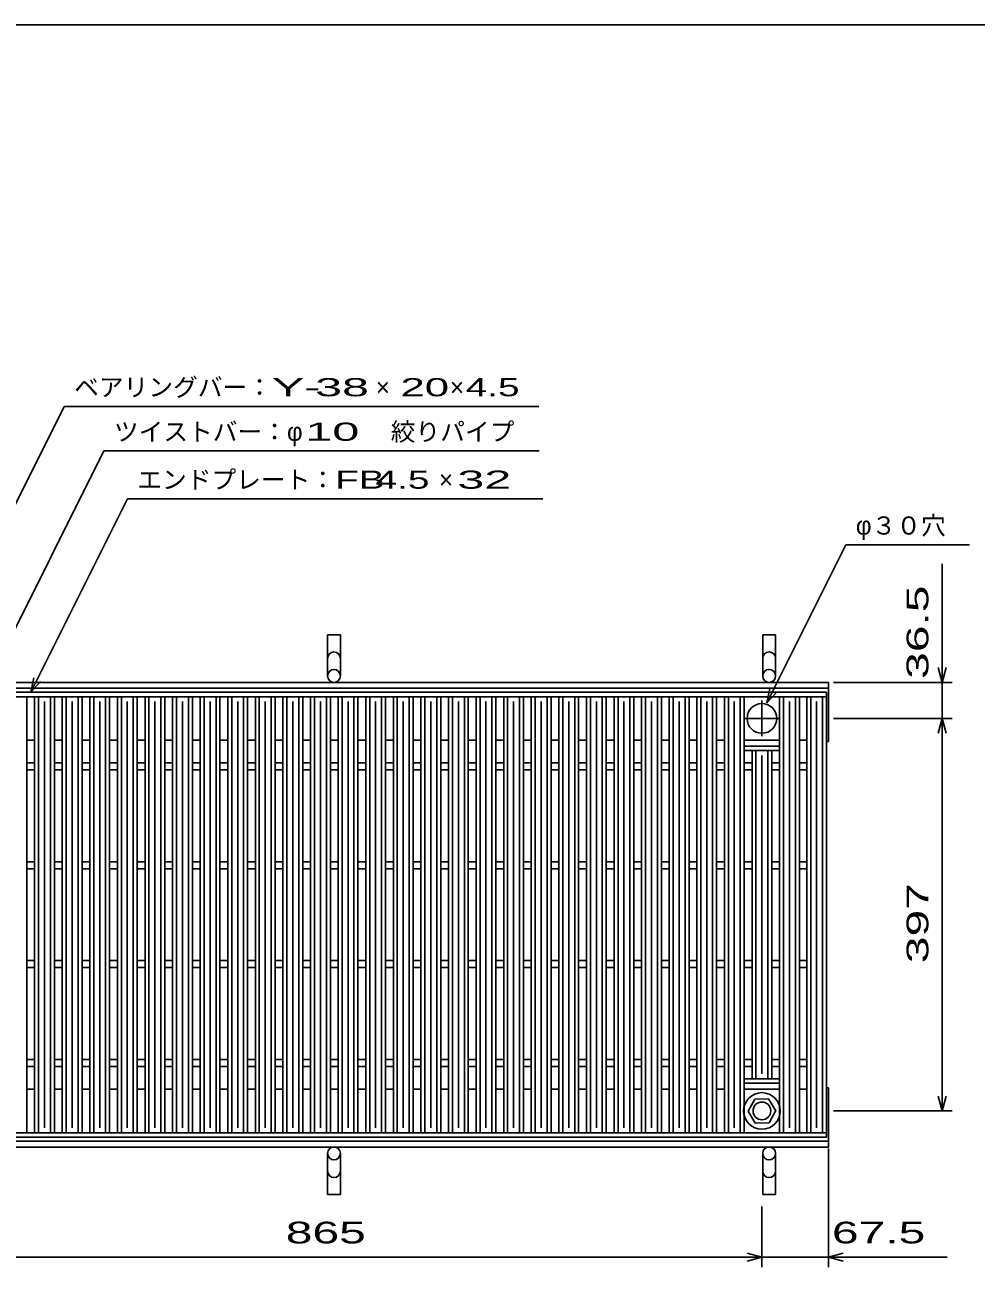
# Model space of a CAD drawing. Units: millimetres, scale not verified. Extents: x -1820 to 1731, y -1282 to 1054.
# Drawn here: x -1163 to -201, y -203 to 1054 of the extents above; entities that cross this region are included whole.
import ezdxf
from ezdxf.enums import TextEntityAlignment as Align

# ---------------------------------------------------------------- set-up
doc = ezdxf.new("R2010")
doc.units = ezdxf.units.MM
doc.header["$LTSCALE"] = 10
doc.linetypes.add('CHAIN', pattern=[18.5, 12, -1.5, 3.5, -1.5])
for name, color, linetype, lineweight in [('0_2', 150, 'Continuous', 25), ('16', 3, 'Continuous', 25), ('19', 6, 'Continuous', 25), ('22', 2, 'Continuous', 25)]:
    doc.layers.add(name, color=color, linetype=linetype, lineweight=lineweight)
doc.styles.add('ベクトル', font='')
doc.styles.get('ベクトル').set_extended_font_data('ベクトル')

msp = doc.modelspace()

# ---------------------------------------------------------------- linework, layer by layer
at = {"layer": '0_2'}
msp.add_line((-1729, 1053.5), (1731, 1053.5), dxfattribs=at)
at = {"layer": '16'}
for p, q in [((-1348, 378.5), (-352, 378.5)), ((-352, 374), (-352, 378.5)), ((-1348, 374), (-352, 374)), ((-1180.6, 374), (-1160.6, 374)), ((-1160.6, -67), (-1160.6, 374)), ((-1152.7, -67), (-1152.7, 374)), ((-1152.7, 374), (-1132.7, 374)), ((-1148.7, -67), (-1148.7, 374)), ((-1142.7, -62), (-1142.7, 369)), ((-1136.7, -67), (-1136.7, 374)), ((-1132.7, -67), (-1132.7, 374)), ((-1124.8, -67), (-1124.8, 374)), ((-1124.8, 374), (-1104.8, 374)), ((-1120.8, -67), (-1120.8, 374)), ((-1114.8, -62), (-1114.8, 369)), ((-1108.8, -67), (-1108.8, 374)), ((-1104.8, -67), (-1104.8, 374)), ((-1096.9, -67), (-1096.9, 374)), ((-1096.9, 374), (-1076.9, 374)), ((-1092.9, -67), (-1092.9, 374)), ((-1086.9, -62), (-1086.9, 369)), ((-1080.9, -67), (-1080.9, 374)), ((-1076.9, -67), (-1076.9, 374)), ((-1069, -67), (-1069, 374)), ((-1069, 374), (-1049, 374)), ((-1065, -67), (-1065, 374)), ((-1059, -62), (-1059, 369)), ((-1053, -67), (-1053, 374)), ((-1049, -67), (-1049, 374)), ((-1041.1, -67), (-1041.1, 374)), ((-1041.1, 374), (-1021.1, 374)), ((-1037.1, -67), (-1037.1, 374)), ((-1031.1, -62), (-1031.1, 369)), ((-1025.1, -67), (-1025.1, 374)), ((-1021.1, -67), (-1021.1, 374)), ((-1013.2, -67), (-1013.2, 374)), ((-1013.2, 374), (-993.2, 374)), ((-1009.2, -67), (-1009.2, 374)), ((-1003.2, -62), (-1003.2, 369)), ((-997.2, -67), (-997.2, 374)), ((-993.2, -67), (-993.2, 374)), ((-985.3, -67), (-985.3, 374)), ((-985.3, 374), (-965.3, 374)), ((-981.3, -67), (-981.3, 374)), ((-975.3, -62), (-975.3, 369)), ((-969.3, -67), (-969.3, 374)), ((-965.3, -67), (-965.3, 374)), ((-957.4, -67), (-957.4, 374)), ((-957.4, 374), (-937.4, 374)), ((-953.4, -67), (-953.4, 374)), ((-947.4, -62), (-947.4, 369)), ((-941.4, -67), (-941.4, 374)), ((-937.4, -67), (-937.4, 374)), ((-929.5, -67), (-929.5, 374)), ((-929.5, 374), (-909.5, 374)), ((-925.5, -67), (-925.5, 374)), ((-919.5, -62), (-919.5, 369)), ((-913.5, -67), (-913.5, 374)), ((-909.5, -67), (-909.5, 374)), ((-901.6, -67), (-901.6, 374)), ((-901.6, 374), (-881.6, 374)), ((-897.6, -67), (-897.6, 374)), ((-891.6, -62), (-891.6, 369)), ((-885.6, -67), (-885.6, 374)), ((-881.6, -67), (-881.6, 374)), ((-873.7, -67), (-873.7, 374)), ((-873.7, 374), (-853.7, 374)), ((-869.7, -67), (-869.7, 374)), ((-863.7, -62), (-863.7, 369)), ((-857.7, -67), (-857.7, 374)), ((-853.7, -67), (-853.7, 374)), ((-845.8, -67), (-845.8, 374)), ((-845.8, 374), (-825.8, 374)), ((-841.8, -67), (-841.8, 374)), ((-835.8, -62), (-835.8, 369)), ((-829.8, -67), (-829.8, 374)), ((-825.8, -67), (-825.8, 374)), ((-817.9, -67), (-817.9, 374)), ((-817.9, 374), (-797.9, 374)), ((-813.9, -67), (-813.9, 374)), ((-807.9, -62), (-807.9, 369)), ((-801.9, -67), (-801.9, 374)), ((-797.9, -67), (-797.9, 374)), ((-790, -67), (-790, 374)), ((-790, 374), (-770, 374)), ((-786, -67), (-786, 374)), ((-780, -62), (-780, 369)), ((-774, -67), (-774, 374)), ((-770, -67), (-770, 374)), ((-762.1, -67), (-762.1, 374)), ((-762.1, 374), (-742.1, 374)), ((-758.1, -67), (-758.1, 374)), ((-752.1, -62), (-752.1, 369)), ((-746.1, -67), (-746.1, 374)), ((-742.1, -67), (-742.1, 374)), ((-734.2, -67), (-734.2, 374)), ((-734.2, 374), (-714.2, 374)), ((-730.2, -67), (-730.2, 374)), ((-724.2, -62), (-724.2, 369)), ((-718.2, -67), (-718.2, 374)), ((-714.2, -67), (-714.2, 374)), ((-706.3, -67), (-706.3, 374)), ((-706.3, 374), (-686.3, 374)), ((-702.3, -67), (-702.3, 374)), ((-696.3, -62), (-696.3, 369)), ((-690.3, -67), (-690.3, 374)), ((-686.3, -67), (-686.3, 374)), ((-678.4, -67), (-678.4, 374)), ((-678.4, 374), (-658.4, 374)), ((-674.4, -67), (-674.4, 374)), ((-668.4, -62), (-668.4, 369)), ((-662.4, -67), (-662.4, 374)), ((-658.4, -67), (-658.4, 374)), ((-650.5, -67), (-650.5, 374)), ((-650.5, 374), (-630.5, 374)), ((-646.5, -67), (-646.5, 374)), ((-640.5, -62), (-640.5, 369)), ((-634.5, -67), (-634.5, 374)), ((-630.5, -67), (-630.5, 374)), ((-622.6, -67), (-622.6, 374)), ((-622.6, 374), (-602.6, 374)), ((-618.6, -67), (-618.6, 374)), ((-612.6, -62), (-612.6, 369)), ((-606.6, -67), (-606.6, 374)), ((-602.6, -67), (-602.6, 374)), ((-594.7, -67), (-594.7, 374)), ((-594.7, 374), (-574.7, 374)), ((-590.7, -67), (-590.7, 374)), ((-584.7, -62), (-584.7, 369)), ((-578.7, -67), (-578.7, 374)), ((-574.7, -67), (-574.7, 374)), ((-566.8, -67), (-566.8, 374)), ((-566.8, 374), (-546.8, 374)), ((-562.8, -67), (-562.8, 374)), ((-556.8, -62), (-556.8, 369)), ((-550.8, -67), (-550.8, 374)), ((-546.8, -67), (-546.8, 374)), ((-538.9, -67), (-538.9, 374)), ((-538.9, 374), (-518.9, 374)), ((-534.9, -67), (-534.9, 374)), ((-528.9, -62), (-528.9, 369)), ((-522.9, -67), (-522.9, 374)), ((-518.9, -67), (-518.9, 374)), ((-511, -67), (-511, 374)), ((-511, 374), (-491, 374)), ((-507, -67), (-507, 374)), ((-501, -62), (-501, 369)), ((-495, -67), (-495, 374)), ((-491, -67), (-491, 374)), ((-483.1, -67), (-483.1, 374)), ((-483.1, 374), (-463.1, 374)), ((-479.1, -67), (-479.1, 374)), ((-473.1, -62), (-473.1, 369)), ((-467.1, -67), (-467.1, 374)), ((-463.1, -67), (-463.1, 374)), ((-455.2, -67), (-455.2, 374)), ((-455.2, 374), (-435.2, 374)), ((-451.2, -67), (-451.2, 374)), ((-445.2, -62), (-445.2, 369)), ((-439.2, -67), (-439.2, 374)), ((-435.2, -67), (-435.2, 374)), ((-399.4, -67), (-399.4, 374)), ((-399.4, 374), (-379.4, 374)), ((-395.4, -67), (-395.4, 374)), ((-389.4, -62), (-389.4, 369)), ((-383.4, -67), (-383.4, 374)), ((-379.4, -67), (-379.4, 374)), ((-372, -67), (-372, 374)), ((-372, 374), (-352, 374)), ((-368, -67), (-368, 374)), ((-362, -62), (-362, 369)), ((-356, -67), (-356, 374)), ((-352, -67), (-352, 374)), ((-1160.6, 330), (-1152.7, 330)), ((-1132.7, 330), (-1124.8, 330)), ((-1104.8, 330), (-1096.9, 330)), ((-1076.9, 330), (-1069, 330)), ((-1049, 330), (-1041.1, 330)), ((-1021.1, 330), (-1013.2, 330)), ((-993.2, 330), (-985.3, 330)), ((-965.3, 330), (-957.4, 330)), ((-937.4, 330), (-929.5, 330)), ((-909.5, 330), (-901.6, 330)), ((-881.6, 330), (-873.7, 330)), ((-853.7, 330), (-845.8, 330)), ((-825.8, 330), (-817.9, 330)), ((-797.9, 330), (-790, 330)), ((-770, 330), (-762.1, 330)), ((-742.1, 330), (-734.2, 330)), ((-714.2, 330), (-706.3, 330)), ((-686.3, 330), (-678.4, 330)), ((-658.4, 330), (-650.5, 330)), ((-630.5, 330), (-622.6, 330)), ((-602.6, 330), (-594.7, 330)), ((-574.7, 330), (-566.8, 330)), ((-546.8, 330), (-538.9, 330)), ((-518.9, 330), (-511, 330)), ((-491, 330), (-483.1, 330)), ((-463.1, 330), (-455.2, 330)), ((-435.2, 330), (-399.4, 330)), ((-379.4, 330), (-371.5, 330)), ((-435.2, 324), (-399.4, 324)), ((-435.2, 319.5), (-435.2, 324)), ((-435.2, 319.5), (-399.4, 319.5)), ((-427.3, -12.5), (-427.3, 319.5)), ((-427.3, 319.5), (-407.3, 319.5)), ((-423.3, -12.5), (-423.3, 319.5)), ((-417.3, -7.5), (-417.3, 314.5)), ((-411.3, -12.5), (-411.3, 319.5)), ((-407.3, -12.5), (-407.3, 319.5)), ((-399.4, 319.5), (-399.4, 324)), ((-1160.6, 307), (-1152.7, 307)), ((-1132.7, 307), (-1124.8, 307)), ((-1104.8, 307), (-1096.9, 307)), ((-1076.9, 307), (-1069, 307)), ((-1049, 307), (-1041.1, 307)), ((-1021.1, 307), (-1013.2, 307)), ((-993.2, 307), (-985.3, 307)), ((-965.3, 307), (-957.4, 307)), ((-937.4, 307), (-929.5, 307)), ((-909.5, 307), (-901.6, 307)), ((-881.6, 307), (-873.7, 307)), ((-853.7, 307), (-845.8, 307)), ((-825.8, 307), (-817.9, 307)), ((-797.9, 307), (-790, 307)), ((-770, 307), (-762.1, 307)), ((-742.1, 307), (-734.2, 307)), ((-714.2, 307), (-706.3, 307)), ((-686.3, 307), (-678.4, 307)), ((-658.4, 307), (-650.5, 307)), ((-630.5, 307), (-622.6, 307)), ((-602.6, 307), (-594.7, 307)), ((-574.7, 307), (-566.8, 307)), ((-546.8, 307), (-538.9, 307)), ((-518.9, 307), (-511, 307)), ((-491, 307), (-483.1, 307)), ((-463.1, 307), (-455.2, 307)), ((-435.2, 307), (-427.3, 307)), ((-407.3, 307), (-399.4, 307)), ((-379.4, 307), (-371.5, 307)), ((-1160.6, 300), (-1152.7, 300)), ((-1132.7, 300), (-1124.8, 300)), ((-1104.8, 300), (-1096.9, 300)), ((-1076.9, 300), (-1069, 300)), ((-1049, 300), (-1041.1, 300)), ((-1021.1, 300), (-1013.2, 300)), ((-993.2, 300), (-985.3, 300)), ((-965.3, 300), (-957.4, 300)), ((-937.4, 300), (-929.5, 300)), ((-909.5, 300), (-901.6, 300)), ((-881.6, 300), (-873.7, 300)), ((-853.7, 300), (-845.8, 300)), ((-825.8, 300), (-817.9, 300)), ((-797.9, 300), (-790, 300)), ((-770, 300), (-762.1, 300)), ((-742.1, 300), (-734.2, 300)), ((-714.2, 300), (-706.3, 300)), ((-686.3, 300), (-678.4, 300)), ((-658.4, 300), (-650.5, 300)), ((-630.5, 300), (-622.6, 300)), ((-602.6, 300), (-594.7, 300)), ((-574.7, 300), (-566.8, 300)), ((-546.8, 300), (-538.9, 300)), ((-518.9, 300), (-511, 300)), ((-491, 300), (-483.1, 300)), ((-463.1, 300), (-455.2, 300)), ((-435.2, 300), (-427.3, 300)), ((-407.3, 300), (-399.4, 300)), ((-379.4, 300), (-371.5, 300)), ((-1160.6, 207), (-1152.7, 207)), ((-1132.7, 207), (-1124.8, 207)), ((-1104.8, 207), (-1096.9, 207)), ((-1076.9, 207), (-1069, 207)), ((-1049, 207), (-1041.1, 207)), ((-1021.1, 207), (-1013.2, 207)), ((-993.2, 207), (-985.3, 207)), ((-965.3, 207), (-957.4, 207)), ((-937.4, 207), (-929.5, 207)), ((-909.5, 207), (-901.6, 207)), ((-881.6, 207), (-873.7, 207)), ((-853.7, 207), (-845.8, 207)), ((-825.8, 207), (-817.9, 207)), ((-797.9, 207), (-790, 207)), ((-770, 207), (-762.1, 207)), ((-742.1, 207), (-734.2, 207)), ((-714.2, 207), (-706.3, 207)), ((-686.3, 207), (-678.4, 207)), ((-658.4, 207), (-650.5, 207)), ((-630.5, 207), (-622.6, 207)), ((-602.6, 207), (-594.7, 207)), ((-574.7, 207), (-566.8, 207)), ((-546.8, 207), (-538.9, 207)), ((-518.9, 207), (-511, 207)), ((-491, 207), (-483.1, 207)), ((-463.1, 207), (-455.2, 207)), ((-435.2, 207), (-427.3, 207)), ((-407.3, 207), (-399.4, 207)), ((-379.4, 207), (-371.5, 207)), ((-1160.6, 200), (-1152.7, 200)), ((-1132.7, 200), (-1124.8, 200)), ((-1104.8, 200), (-1096.9, 200)), ((-1076.9, 200), (-1069, 200)), ((-1049, 200), (-1041.1, 200)), ((-1021.1, 200), (-1013.2, 200)), ((-993.2, 200), (-985.3, 200)), ((-965.3, 200), (-957.4, 200)), ((-937.4, 200), (-929.5, 200)), ((-909.5, 200), (-901.6, 200)), ((-881.6, 200), (-873.7, 200)), ((-853.7, 200), (-845.8, 200)), ((-825.8, 200), (-817.9, 200)), ((-797.9, 200), (-790, 200)), ((-770, 200), (-762.1, 200)), ((-742.1, 200), (-734.2, 200)), ((-714.2, 200), (-706.3, 200)), ((-686.3, 200), (-678.4, 200)), ((-658.4, 200), (-650.5, 200)), ((-630.5, 200), (-622.6, 200)), ((-602.6, 200), (-594.7, 200)), ((-574.7, 200), (-566.8, 200)), ((-546.8, 200), (-538.9, 200)), ((-518.9, 200), (-511, 200)), ((-491, 200), (-483.1, 200)), ((-463.1, 200), (-455.2, 200)), ((-435.2, 200), (-427.3, 200)), ((-407.3, 200), (-399.4, 200)), ((-379.4, 200), (-371.5, 200)), ((-1160.6, 107), (-1152.7, 107)), ((-1132.7, 107), (-1124.8, 107)), ((-1104.8, 107), (-1096.9, 107)), ((-1076.9, 107), (-1069, 107)), ((-1049, 107), (-1041.1, 107)), ((-1021.1, 107), (-1013.2, 107)), ((-993.2, 107), (-985.3, 107)), ((-965.3, 107), (-957.4, 107)), ((-937.4, 107), (-929.5, 107)), ((-909.5, 107), (-901.6, 107)), ((-881.6, 107), (-873.7, 107)), ((-853.7, 107), (-845.8, 107)), ((-825.8, 107), (-817.9, 107)), ((-797.9, 107), (-790, 107)), ((-770, 107), (-762.1, 107)), ((-742.1, 107), (-734.2, 107)), ((-714.2, 107), (-706.3, 107)), ((-686.3, 107), (-678.4, 107)), ((-658.4, 107), (-650.5, 107)), ((-630.5, 107), (-622.6, 107)), ((-602.6, 107), (-594.7, 107)), ((-574.7, 107), (-566.8, 107)), ((-546.8, 107), (-538.9, 107)), ((-518.9, 107), (-511, 107)), ((-491, 107), (-483.1, 107)), ((-463.1, 107), (-455.2, 107)), ((-435.2, 107), (-427.3, 107)), ((-407.3, 107), (-399.4, 107)), ((-379.4, 107), (-371.5, 107)), ((-1160.6, 100), (-1152.7, 100)), ((-1132.7, 100), (-1124.8, 100)), ((-1104.8, 100), (-1096.9, 100)), ((-1076.9, 100), (-1069, 100)), ((-1049, 100), (-1041.1, 100)), ((-1021.1, 100), (-1013.2, 100)), ((-993.2, 100), (-985.3, 100)), ((-965.3, 100), (-957.4, 100)), ((-937.4, 100), (-929.5, 100)), ((-909.5, 100), (-901.6, 100)), ((-881.6, 100), (-873.7, 100)), ((-853.7, 100), (-845.8, 100)), ((-825.8, 100), (-817.9, 100)), ((-797.9, 100), (-790, 100)), ((-770, 100), (-762.1, 100)), ((-742.1, 100), (-734.2, 100)), ((-714.2, 100), (-706.3, 100)), ((-686.3, 100), (-678.4, 100)), ((-658.4, 100), (-650.5, 100)), ((-630.5, 100), (-622.6, 100)), ((-602.6, 100), (-594.7, 100)), ((-574.7, 100), (-566.8, 100)), ((-546.8, 100), (-538.9, 100)), ((-518.9, 100), (-511, 100)), ((-491, 100), (-483.1, 100)), ((-463.1, 100), (-455.2, 100)), ((-435.2, 100), (-427.3, 100)), ((-407.3, 100), (-399.4, 100)), ((-379.4, 100), (-371.5, 100)), ((-1160.6, 7), (-1152.7, 7)), ((-1160.6, 0), (-1152.7, 0)), ((-1132.7, 7), (-1124.8, 7)), ((-1132.7, 0), (-1124.8, 0)), ((-1104.8, 7), (-1096.9, 7)), ((-1104.8, 0), (-1096.9, 0)), ((-1076.9, 7), (-1069, 7)), ((-1076.9, 0), (-1069, 0)), ((-1049, 7), (-1041.1, 7)), ((-1049, 0), (-1041.1, 0)), ((-1021.1, 7), (-1013.2, 7)), ((-1021.1, 0), (-1013.2, 0)), ((-993.2, 7), (-985.3, 7)), ((-993.2, 0), (-985.3, 0)), ((-965.3, 7), (-957.4, 7)), ((-965.3, 0), (-957.4, 0)), ((-937.4, 7), (-929.5, 7)), ((-937.4, 0), (-929.5, 0)), ((-909.5, 7), (-901.6, 7)), ((-909.5, 0), (-901.6, 0)), ((-881.6, 7), (-873.7, 7)), ((-881.6, 0), (-873.7, 0)), ((-853.7, 7), (-845.8, 7)), ((-853.7, 0), (-845.8, 0)), ((-825.8, 7), (-817.9, 7)), ((-825.8, 0), (-817.9, 0)), ((-797.9, 7), (-790, 7)), ((-797.9, 0), (-790, 0)), ((-770, 7), (-762.1, 7)), ((-770, 0), (-762.1, 0)), ((-742.1, 7), (-734.2, 7)), ((-742.1, 0), (-734.2, 0)), ((-714.2, 7), (-706.3, 7)), ((-714.2, 0), (-706.3, 0)), ((-686.3, 7), (-678.4, 7)), ((-686.3, 0), (-678.4, 0)), ((-658.4, 7), (-650.5, 7)), ((-658.4, 0), (-650.5, 0)), ((-630.5, 7), (-622.6, 7)), ((-630.5, 0), (-622.6, 0)), ((-602.6, 7), (-594.7, 7)), ((-602.6, 0), (-594.7, 0)), ((-574.7, 7), (-566.8, 7)), ((-574.7, 0), (-566.8, 0)), ((-546.8, 7), (-538.9, 7)), ((-546.8, 0), (-538.9, 0)), ((-518.9, 7), (-511, 7)), ((-518.9, 0), (-511, 0)), ((-491, 7), (-483.1, 7)), ((-491, 0), (-483.1, 0)), ((-463.1, 7), (-455.2, 7)), ((-463.1, 0), (-455.2, 0)), ((-435.2, 7), (-427.3, 7)), ((-435.2, 0), (-427.3, 0)), ((-407.3, 7), (-399.4, 7)), ((-407.3, 0), (-399.4, 0)), ((-379.4, 7), (-371.5, 7)), ((-379.4, 0), (-371.5, 0)), ((-435.2, -12.5), (-399.4, -12.5)), ((-435.2, -17), (-435.2, -12.5)), ((-427.3, -12.5), (-407.3, -12.5)), ((-399.4, -17), (-399.4, -12.5)), ((-1160.6, -23), (-1152.7, -23)), ((-1132.7, -23), (-1124.8, -23)), ((-1104.8, -23), (-1096.9, -23)), ((-1076.9, -23), (-1069, -23)), ((-1049, -23), (-1041.1, -23)), ((-1021.1, -23), (-1013.2, -23)), ((-993.2, -23), (-985.3, -23)), ((-965.3, -23), (-957.4, -23)), ((-937.4, -23), (-929.5, -23)), ((-909.5, -23), (-901.6, -23)), ((-881.6, -23), (-873.7, -23)), ((-853.7, -23), (-845.8, -23)), ((-825.8, -23), (-817.9, -23)), ((-797.9, -23), (-790, -23)), ((-770, -23), (-762.1, -23)), ((-742.1, -23), (-734.2, -23)), ((-714.2, -23), (-706.3, -23)), ((-686.3, -23), (-678.4, -23)), ((-658.4, -23), (-650.5, -23)), ((-630.5, -23), (-622.6, -23)), ((-602.6, -23), (-594.7, -23)), ((-574.7, -23), (-566.8, -23)), ((-546.8, -23), (-538.9, -23)), ((-518.9, -23), (-511, -23)), ((-491, -23), (-483.1, -23)), ((-463.1, -23), (-455.2, -23)), ((-435.2, -17), (-399.4, -17)), ((-435.2, -23), (-399.4, -23)), ((-379.4, -23), (-371.5, -23)), ((-424.59, -33.05), (-431.3, -45.34)), ((-410.6, -32.71), (-424.59, -33.05)), ((-403.3, -45), (-410.6, -32.71)), ((-431.3, -45.34), (-424, -57.29)), ((-410.01, -56.95), (-403.3, -44.66)), ((-424, -57.29), (-410.01, -56.95)), ((-1348, -67), (-352, -67)), ((-1348, -71.5), (-352, -71.5)), ((-1180.6, -67), (-1160.6, -67)), ((-1152.7, -67), (-1132.7, -67)), ((-1124.8, -67), (-1104.8, -67)), ((-1096.9, -67), (-1076.9, -67)), ((-1069, -67), (-1049, -67)), ((-1041.1, -67), (-1021.1, -67)), ((-1013.2, -67), (-993.2, -67)), ((-985.3, -67), (-965.3, -67)), ((-957.4, -67), (-937.4, -67)), ((-929.5, -67), (-909.5, -67)), ((-901.6, -67), (-881.6, -67)), ((-873.7, -67), (-853.7, -67)), ((-845.8, -67), (-825.8, -67)), ((-817.9, -67), (-797.9, -67)), ((-790, -67), (-770, -67)), ((-762.1, -67), (-742.1, -67)), ((-734.2, -67), (-714.2, -67)), ((-706.3, -67), (-686.3, -67)), ((-678.4, -67), (-658.4, -67)), ((-650.5, -67), (-630.5, -67)), ((-622.6, -67), (-602.6, -67)), ((-594.7, -67), (-574.7, -67)), ((-566.8, -67), (-546.8, -67)), ((-538.9, -67), (-518.9, -67)), ((-511, -67), (-491, -67)), ((-483.1, -67), (-463.1, -67)), ((-455.2, -67), (-435.2, -67)), ((-399.4, -67), (-379.4, -67)), ((-372, -67), (-352, -67)), ((-352, -71.5), (-352, -67))]:
    msp.add_line(p, q, dxfattribs=at)
at = {"layer": '16', "linetype": 'CHAIN'}
for p, q in [((-417.3, 334), (-417.3, 370)), ((-435.3, 352), (-399.3, 352))]:
    msp.add_line(p, q, dxfattribs=at)
at = {"layer": '16'}
for radius in [18.5, 9]:
    msp.add_circle((-417.3, -45), radius, dxfattribs=at)
for start, end in [(90, 270), (270, 90)]:
    msp.add_arc((-417.3, 352), 15, start, end, dxfattribs=at)
at = {"layer": '19'}
for p, q in [((-856.5, 395), (-856.5, 436.62)), ((-856.5, 436.62), (-843.5, 436.62)), ((-843.5, 436.62), (-843.5, 395)), ((-416.5, 395), (-416.5, 436.62)), ((-416.5, 436.62), (-403.5, 436.62)), ((-403.5, 436.62), (-403.5, 395)), ((-1350, 388.5), (-350, 388.5)), ((-1350, 382.5), (-350, 382.5)), ((-350, 328.5), (-350, 388.5)), ((-352, 328.5), (-350, 328.5)), ((-352, -21.5), (-350, -21.5)), ((-350, -81.5), (-350, -21.5)), ((-1350, -75.5), (-350, -75.5)), ((-1350, -81.5), (-350, -81.5)), ((-856.5, -88), (-856.5, -129.62)), ((-843.5, -129.62), (-843.5, -88)), ((-416.5, -88), (-416.5, -129.62)), ((-403.5, -129.62), (-403.5, -88)), ((-856.5, -129.62), (-843.5, -129.62)), ((-416.5, -129.62), (-403.5, -129.62))]:
    msp.add_line(p, q, dxfattribs=at)
for centre in [(-850, 395), (-410, 395), (-850, -88), (-410, -88)]:
    msp.add_circle(centre, 6.5, dxfattribs=at)
for centre, start, end in [((-850, 412.84), 0, 180), ((-410, 412.84), 0, 180), ((-850, -105.84), 180, 0), ((-410, -105.84), 180, 0)]:
    msp.add_arc(centre, 6.5, start, end, dxfattribs=at)
at = {"layer": '22', "color": 4}
for p, q in [((-1328, 257), (-1122.75, 667.5)), ((-1122.75, 667.5), (-642.75, 667.5)), ((-1240.35, 307), (-1082.6, 622.5)), ((-1082.6, 622.5), (-642.6, 622.5)), ((-1156.65, 378.5), (-1058.9, 574)), ((-1058.9, 574), (-638.9, 574)), ((-412.3, 367.6), (-332.3, 527.6)), ((-332.3, 527.6), (-207.3, 527.6)), ((-235, 388.5), (-235, 508.5)), ((-235, 388.5), (-239, 403.5)), ((-235, 388.5), (-231, 403.5)), ((-1156.65, 378.5), (-1153.65, 393.1)), ((-1156.65, 378.5), (-1146.65, 389.5)), ((-412.3, 367.6), (-409.3, 382.2)), ((-412.3, 367.6), (-402.3, 378.6)), ((-345, 388.5), (-225, 388.5)), ((-235, 352), (-235, 388.5)), ((-345, 352), (-225, 352)), ((-239, 337), (-235, 352)), ((-231, 337), (-235, 352)), ((-235, -45), (-235, 352)), ((-235, -45), (-239, -30)), ((-235, -45), (-231, -30)), ((-345, -45), (-225, -45)), ((-350, -203), (-350, -83)), ((-417.3, -203), (-417.3, -141.5)), ((-1282.2, -193), (-417.3, -193)), ((-417.3, -193), (-432.3, -189)), ((-432.3, -197), (-417.3, -193)), ((-417.3, -193), (-350, -193)), ((-350, -193), (-335, -189)), ((-335, -197), (-350, -193)), ((-350, -193), (-230, -193))]:
    msp.add_line(p, q, dxfattribs=at)

# ---------------------------------------------------------------- texts
at = {"layer": '22', "style": 'ベクトル'}
for s, p in [('ベアリングバー：', (-1112.75, 687)), ('×', (-807.75, 687)), ('×', (-732.75, 687)), ('絞りパイプ', (-792.6, 642)), ('ツイストバー：', (-1072.6, 642)), ('φ', (-897.6, 642)), ('エンドプレート：', (-1048.9, 593.5)), ('×', (-743.9, 593.5)), ('φ３０穴', (-322.3, 547.1))]:
    msp.add_text(s, height=18.33, dxfattribs=at).set_placement(p, align=Align.MIDDLE_LEFT)
for s, height, width, p in [('Y-', 18.33, 2, (-912.75, 687)), (' 38 ', 18.33, 2, (-882.75, 687)), ('20', 18.33, 1.8, (-782.75, 687)), (' 4.5 ', 18.33, 1.6, (-727.75, 687)), (' 10 ', 18.33, 2, (-892.6, 642)), ('FB', 18.33, 1.6, (-848.9, 593.5)), (' 4.5 ', 18.33, 1.6, (-818.9, 593.5)), (' 32 ', 18.33, 2, (-738.9, 593.5)), (' 865 ', 21.99, 1.65, (-912.25, -168)), (' 67.5 ', 21.99, 1.65, (-360, -168))]:
    msp.add_text(s, height=height, dxfattribs=dict(at, width=width)).set_placement(p, align=Align.MIDDLE_LEFT)
at = {"layer": '22', "style": 'ベクトル', "width": 1.65}
for s, p in [(' 36.5 ', (-260, 378.5)), (' 397 ', (-260, 91))]:
    msp.add_text(s, height=21.99, rotation=90, dxfattribs=at).set_placement(p, align=Align.MIDDLE_LEFT)

doc.saveas('drawing.dxf')
